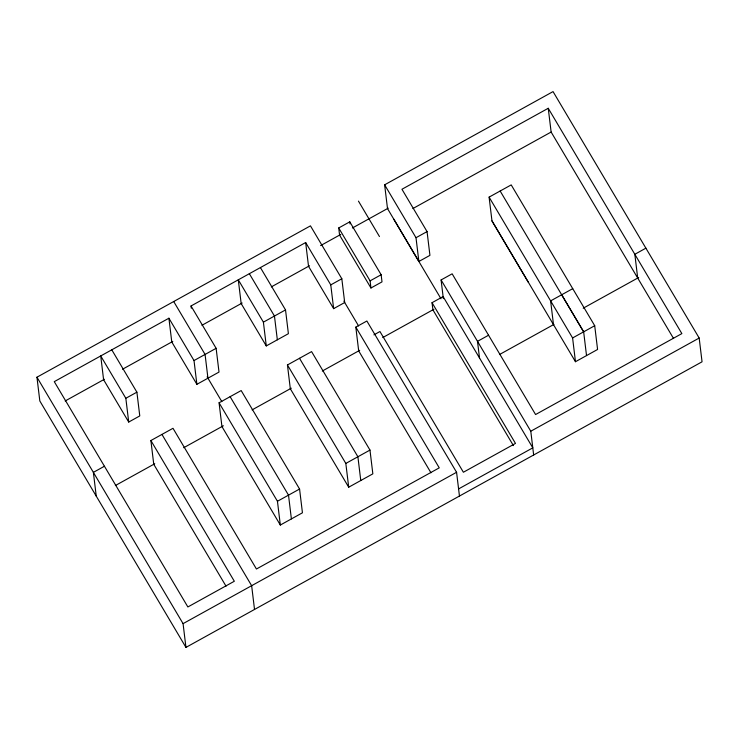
<?xml version="1.0" encoding="UTF-8"?>
<svg xmlns="http://www.w3.org/2000/svg" width="739" height="739" viewBox="0 0 739 739"><rect width="100%" height="100%" fill="white"/><g stroke="black" fill="none" stroke-linecap="round" stroke-linejoin="round"><path stroke-width="1.11" d="M440.989 298.768L387.504 208.574L384.631 184.815L553.049 91.599L699.177 338.037L702.05 361.805L185.951 647.401L39.823 400.972L36.95 377.204L310.454 225.857L341.824 278.76L344.697 302.528L333.64 308.643L308.532 266.299L305.66 242.54L191.022 305.974L191.299 308.237M191.022 305.974L216.13 348.318L219.012 372.077L196.888 384.317L194.015 360.558L168.908 318.213L54.27 381.647L187.872 606.959L234.328 581.251L150.885 440.536L173 428.297L256.442 569.012L439.252 467.852L355.819 327.128L366.877 321.012L456.573 472.286L459.455 496.054M443.345 298.611L441.091 279.942L452.148 273.818L535.581 414.542L681.857 333.603L548.246 108.282L401.951 189.258L427.059 231.593L429.932 255.361L418.874 261.477L393.776 219.141M338.721 227.963L349.778 221.839L381.139 274.742L382.008 281.873L370.95 287.998L339.58 235.094L338.721 227.963L370.082 280.866L370.95 287.998M320.606 245.597L340.799 234.42M352.42 227.982L388.271 208.149M65.189 400.963L104.411 379.255M122.508 369.241L172.787 341.418M201.941 325.28L242.17 303.027M271.324 286.889L309.539 265.744M412.898 208.546L551.128 132.041L548.246 108.282M136.891 392.169L139.773 415.928L128.715 422.052L125.833 398.284L136.891 392.169L111.783 349.824M194.015 360.558L216.13 348.318M285.522 309.918L288.395 333.686L266.28 345.926L263.398 322.158L285.522 309.918L260.414 267.573M333.64 308.643L330.767 284.884L341.824 278.76M418.874 261.477L416.002 237.718L427.059 231.593M489.098 197.128L511.212 184.898L594.71 325.714L597.583 349.473L575.469 361.713L491.971 220.896L489.098 197.128L572.596 337.954L575.469 361.713M370.082 280.866L381.139 274.742M104.43 466.244L93.373 472.36L96.246 496.128M219.067 402.801L241.182 390.561L299.572 489.033L302.445 512.801L280.33 525.041L221.94 426.569L219.067 402.801L277.448 501.273L280.33 525.041M287.443 364.964L311.581 351.607L369.971 450.079L372.844 473.847L348.706 487.204L290.316 388.732L287.443 364.964L345.824 463.436L348.706 487.204M373.916 334.859L379.948 331.525L463.39 472.239L515.48 443.418L432.038 302.694L443.104 296.579L532.801 447.852L458.586 488.922M115.349 485.551L154.737 463.759M183.725 447.714L223.372 425.775M252.101 409.877L291.323 388.178M322.306 371.024L359.699 350.332M382.784 337.557L433.932 309.253M488.562 335.229L477.496 341.353L479.556 358.323M572.734 288.653L550.62 300.893L553.493 324.652M645.886 248.165L634.829 254.29L637.702 278.049M499.499 354.535L553.982 324.384M583.21 308.209L638.681 277.513M277.448 501.273L299.572 489.033M345.824 463.436L369.971 450.079M572.596 337.954L594.71 325.714M185.951 647.401L183.069 623.642L456.573 472.286M533.66 454.984L530.787 431.225L699.177 338.037M551.128 132.041L673.562 338.527M500.155 191.013L583.653 331.829L586.526 355.598M441.091 279.942L530.787 431.225M384.631 184.815L416.002 237.718M513.402 445.589L432.906 309.826L432.038 302.694M358.461 201.119L379.458 236.545M343.894 301.161L358.581 325.936M305.66 242.54L330.767 284.884M430.966 472.784L358.692 350.896L355.819 327.128M249.348 273.698L274.455 316.043L277.337 339.801M299.507 358.286L357.898 456.757L360.771 480.526M263.398 322.158L238.291 279.813L241.173 303.581L266.28 345.926M173.702 301.53L205.072 354.434L207.945 378.202M230.125 396.686L288.515 495.158L291.388 518.917M207.142 376.835L221.829 401.619M196.888 384.317L171.781 341.972L168.908 318.213M161.943 434.412L251.648 585.694L254.521 609.453M125.833 398.284L100.726 355.939L103.599 379.707L128.715 422.052M226.032 586.184L153.758 464.295L150.885 440.536M36.95 377.204L183.069 623.642M561.677 294.769L583.653 331.829M491.971 220.896L528.44 282.409M349.778 221.839L350.027 223.88"/></g></svg>
